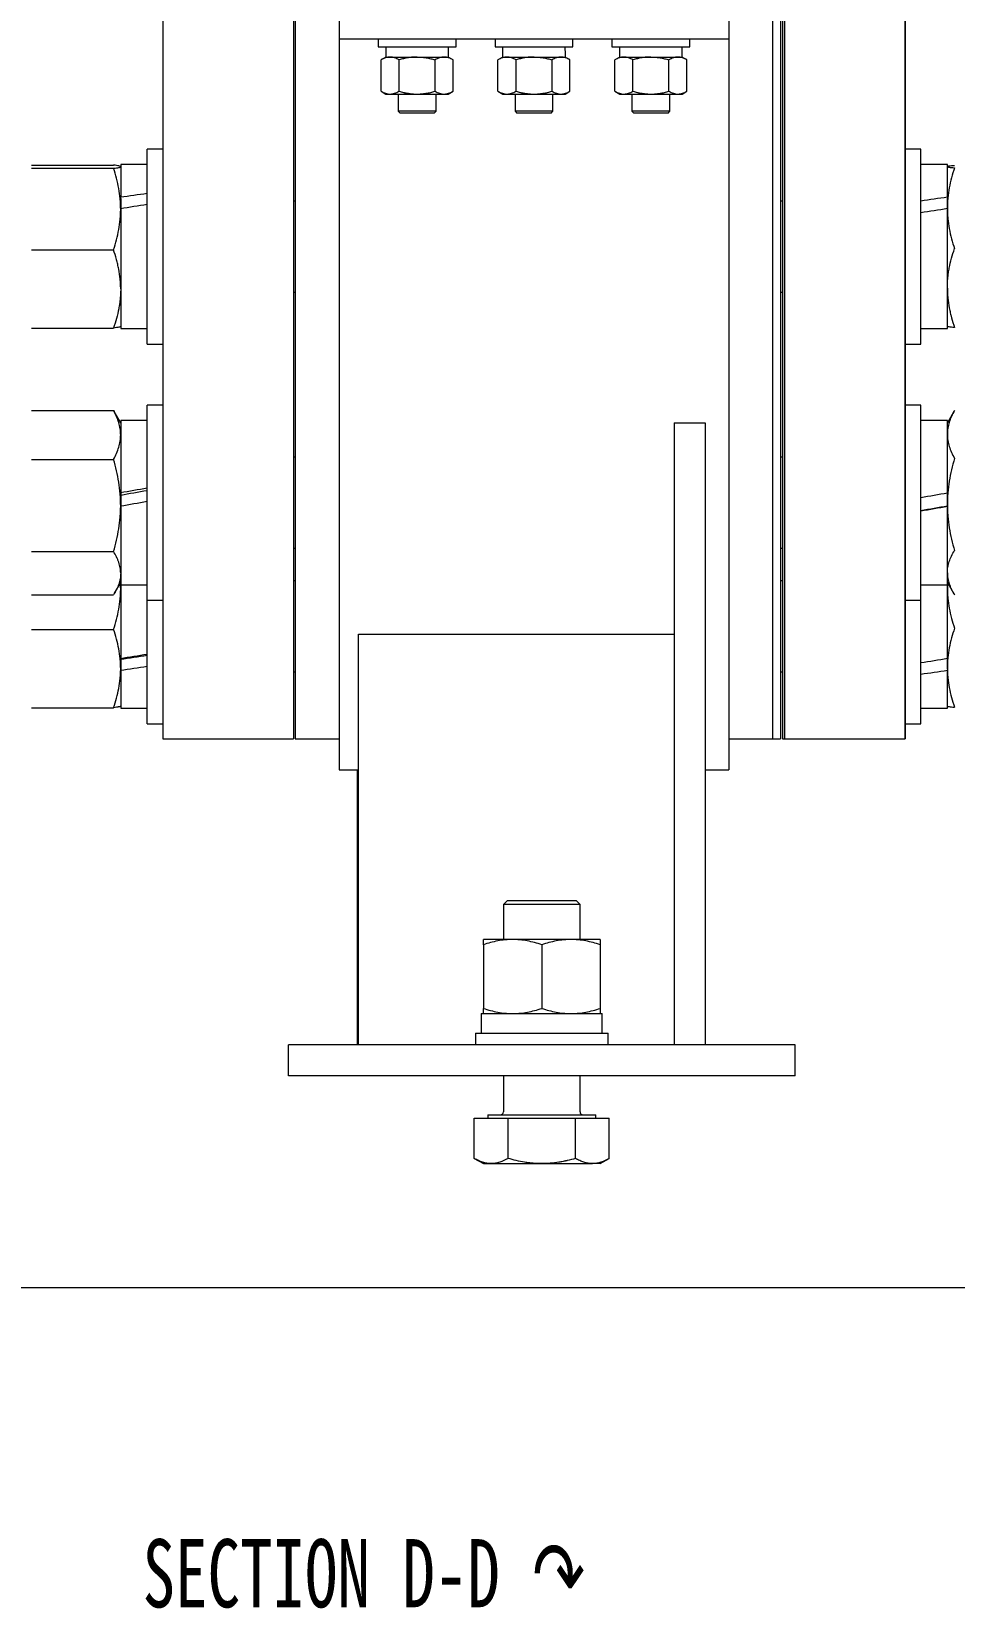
# Model space of a CAD drawing. Header units: millimetres. Extents: x 0 to 2970, y 0 to 2245.
# Drawn here: x 807.6 to 1044.4, y 1227.5 to 1632.1 of the extents above; entities that cross this region are included whole.
import ezdxf

# ---------------------------------------------------------------- set-up
doc = ezdxf.new("R2010")
doc.units = ezdxf.units.MM
for name, color, linetype, true_color in [('1', 7, 'Continuous', 0xffffff), ('170', 7, 'Continuous', 0xffffff), ('2', 7, 'Continuous', 0xffffff)]:
    doc.layers.add(name, color=color, linetype=linetype, true_color=true_color)
doc.styles.add('宋体', font='宋体')

msp = doc.modelspace()

# ---------------------------------------------------------------- linework, layer by layer
at = {"layer": '1', "color": 7, "linetype": 'Continuous', "lineweight": 18}
for p, q in [((874.73, 1825.66), (874.73, 1464.93)), ((997.73, 1464.93), (997.73, 1825.66)), ((1000.23, 1825.66), (1000.23, 1464.93)), ((1000.73, 1825.66), (1000.73, 1464.93)), ((1031.73, 1464.93), (1031.73, 1825.66)), ((1031.73, 1464.93), (1031.73, 1825.66)), ((1031.73, 1464.93), (1031.73, 1825.66)), ((1031.73, 1825.66), (1031.73, 1464.93)), ((841.23, 1713.99), (841.23, 1464.93)), ((886.48, 1637.16), (886.48, 1630.16)), ((986.48, 1637.16), (986.48, 1630.16)), ((986.48, 1630.16), (886.48, 1630.16)), ((886.48, 1630.16), (886.48, 1621.03)), ((896.48, 1630.16), (896.48, 1628.16)), ((896.48, 1628.16), (916.48, 1628.16)), ((898.43, 1628.16), (898.43, 1625.56)), ((916.48, 1628.16), (916.48, 1630.16)), ((926.48, 1630.16), (926.48, 1628.16)), ((926.48, 1628.16), (946.48, 1628.16)), ((928.43, 1628.16), (928.43, 1625.56)), ((946.48, 1628.16), (946.48, 1630.16)), ((956.48, 1630.16), (956.48, 1628.16)), ((956.48, 1628.16), (976.48, 1628.16)), ((958.43, 1628.16), (958.43, 1625.56)), ((976.48, 1628.16), (976.48, 1630.16)), ((986.48, 1630.16), (986.48, 1621.03)), ((898.48, 1625.56), (897.24, 1624.84)), ((897.24, 1616.77), (897.24, 1624.84)), ((898.43, 1625.56), (914.52, 1625.56)), ((901.86, 1616.77), (901.86, 1624.84)), ((911.1, 1616.77), (911.1, 1624.84)), ((915.71, 1624.84), (914.48, 1625.56)), ((915.71, 1616.77), (915.71, 1624.84)), ((928.48, 1625.56), (927.24, 1624.84)), ((927.24, 1616.77), (927.24, 1624.84)), ((928.43, 1625.56), (944.52, 1625.56)), ((931.86, 1616.77), (931.86, 1624.84)), ((941.1, 1616.77), (941.1, 1624.84)), ((945.71, 1624.84), (944.48, 1625.56)), ((945.71, 1616.77), (945.71, 1624.84)), ((958.48, 1625.56), (957.24, 1624.84)), ((957.24, 1616.77), (957.24, 1624.84)), ((958.43, 1625.56), (974.52, 1625.56)), ((961.86, 1616.77), (961.86, 1624.84)), ((971.1, 1616.77), (971.1, 1624.84)), ((975.71, 1624.84), (974.48, 1625.56)), ((975.71, 1616.77), (975.71, 1624.84)), ((886.48, 1621.03), (886.48, 1442.66)), ((986.48, 1621.03), (986.48, 1442.66)), ((897.24, 1616.77), (898.48, 1616.06)), ((898.48, 1616.06), (899.55, 1616.06)), ((899.55, 1616.06), (906.48, 1616.06)), ((901.61, 1616.06), (901.61, 1611.64)), ((906.48, 1616.06), (913.41, 1616.06)), ((911.34, 1611.64), (911.34, 1616.06)), ((913.41, 1616.06), (914.48, 1616.06)), ((914.48, 1616.06), (915.71, 1616.77)), ((927.24, 1616.77), (928.48, 1616.06)), ((928.48, 1616.06), (929.55, 1616.06)), ((929.55, 1616.06), (936.48, 1616.06)), ((931.61, 1616.06), (931.61, 1611.64)), ((936.48, 1616.06), (943.41, 1616.06)), ((941.34, 1611.64), (941.34, 1616.06)), ((943.41, 1616.06), (944.48, 1616.06)), ((944.48, 1616.06), (945.71, 1616.77)), ((957.24, 1616.77), (958.48, 1616.06)), ((958.48, 1616.06), (959.55, 1616.06)), ((959.55, 1616.06), (966.48, 1616.06)), ((961.61, 1616.06), (961.61, 1611.64)), ((966.48, 1616.06), (973.41, 1616.06)), ((971.34, 1611.64), (971.34, 1616.06)), ((973.41, 1616.06), (974.48, 1616.06)), ((974.48, 1616.06), (975.71, 1616.77)), ((901.61, 1611.64), (902.1, 1611.16)), ((911.34, 1611.64), (901.61, 1611.64)), ((910.86, 1611.16), (902.1, 1611.16)), ((910.86, 1611.16), (911.34, 1611.64)), ((931.61, 1611.64), (932.1, 1611.16)), ((941.34, 1611.64), (931.61, 1611.64)), ((940.86, 1611.16), (932.1, 1611.16)), ((940.86, 1611.16), (941.34, 1611.64)), ((961.61, 1611.64), (962.1, 1611.16)), ((971.34, 1611.64), (961.61, 1611.64)), ((970.86, 1611.16), (962.1, 1611.16)), ((970.86, 1611.16), (971.34, 1611.64)), ((841.23, 1601.93), (837.23, 1601.93)), ((837.23, 1601.79), (837.23, 1601.93)), ((837.23, 1551.93), (837.23, 1601.79)), ((1035.73, 1601.93), (1031.73, 1601.93)), ((1035.73, 1551.93), (1035.73, 1601.93)), ((807.56, 1597.83), (828.6, 1597.83)), ((807.56, 1597.01), (828.6, 1597.01)), ((837.23, 1597.98), (830.43, 1597.98)), ((830.43, 1597.98), (830.43, 1589.57)), ((1042.53, 1597.98), (1035.73, 1597.98)), ((1042.53, 1589.59), (1042.53, 1597.98)), ((830.43, 1589.25), (830.43, 1589.57)), ((830.43, 1589.25), (830.43, 1586.56)), ((830.43, 1586.65), (830.43, 1555.88)), ((875.23, 1588.62), (874.73, 1588.62)), ((1000.23, 1588.62), (999.73, 1588.62)), ((1042.53, 1589.59), (1042.53, 1589.32)), ((1042.53, 1586.79), (1042.53, 1589.32)), ((1042.53, 1555.88), (1042.53, 1586.66)), ((807.56, 1576.11), (828.6, 1576.11)), ((874.73, 1565.24), (875.23, 1565.24)), ((999.73, 1565.24), (1000.23, 1565.24)), ((807.56, 1556.03), (828.6, 1556.03)), ((830.43, 1555.88), (837.23, 1555.88)), ((1035.73, 1555.88), (1042.53, 1555.88)), ((837.23, 1551.93), (841.23, 1551.93)), ((1031.73, 1551.93), (1035.73, 1551.93)), ((807.56, 1534.88), (828.6, 1534.88)), ((830.43, 1531.72), (828.86, 1534.44)), ((841.23, 1536.22), (837.23, 1536.22)), ((837.23, 1531.45), (837.23, 1536.22)), ((1035.73, 1536.22), (1031.73, 1536.22)), ((1035.73, 1486.22), (1035.73, 1536.22)), ((1044.19, 1534.6), (1042.53, 1531.72)), ((837.23, 1532.27), (830.43, 1532.27)), ((830.43, 1532.27), (830.43, 1513.76)), ((837.23, 1486.22), (837.23, 1531.45)), ((972.4, 1531.74), (972.4, 1372.16)), ((972.4, 1531.74), (980.4, 1531.74)), ((980.4, 1531.74), (980.4, 1372.16)), ((1042.53, 1532.27), (1035.73, 1532.27)), ((1042.53, 1513.78), (1042.53, 1532.27)), ((807.56, 1522.34), (828.6, 1522.34)), ((875.23, 1522.91), (874.73, 1522.91)), ((1000.23, 1522.91), (999.73, 1522.91)), ((830.43, 1513.76), (830.43, 1510.51)), ((830.43, 1513.7), (830.43, 1513.76)), ((1042.53, 1510.77), (1042.53, 1513.78)), ((830.43, 1510.3), (830.43, 1490.17)), ((1042.53, 1510.44), (1042.53, 1510.77)), ((1042.53, 1510.33), (1042.53, 1510.32)), ((1042.53, 1490.17), (1042.53, 1510.32)), ((807.56, 1498.68), (828.6, 1498.68)), ((874.73, 1499.53), (875.23, 1499.53)), ((999.73, 1499.53), (1000.23, 1499.53)), ((828.86, 1488), (830.43, 1490.72)), ((830.43, 1490.17), (837.23, 1490.17)), ((830.43, 1490.17), (830.43, 1471.27)), ((875.23, 1491.22), (874.73, 1491.22)), ((1000.23, 1491.22), (999.73, 1491.22)), ((1035.73, 1490.17), (1042.53, 1490.17)), ((1042.53, 1490.72), (1044.19, 1487.84)), ((1042.53, 1471.29), (1042.53, 1490.17)), ((807.56, 1487.56), (828.6, 1487.56)), ((837.23, 1486.22), (841.23, 1486.22)), ((837.23, 1454.53), (837.23, 1486.22)), ((1031.73, 1486.22), (1035.73, 1486.22)), ((1035.73, 1454.53), (1035.73, 1486.22)), ((807.56, 1478.71), (828.6, 1478.71)), ((891.43, 1477.47), (972.4, 1477.47)), ((891.43, 1372.16), (891.43, 1477.47)), ((830.43, 1471.08), (830.43, 1468.67)), ((830.43, 1468.67), (830.43, 1468.44)), ((1042.53, 1468.89), (1042.53, 1471.29)), ((1042.53, 1468.51), (1042.53, 1468.89)), ((830.43, 1468.21), (830.43, 1468.44)), ((830.43, 1468.21), (830.43, 1458.48)), ((841.23, 1464.93), (841.23, 1450.66)), ((874.73, 1467.84), (875.23, 1467.84)), ((874.73, 1464.93), (874.73, 1450.66)), ((997.73, 1450.66), (997.73, 1464.93)), ((999.73, 1467.84), (1000.23, 1467.84)), ((1000.23, 1464.93), (1000.23, 1450.66)), ((1000.73, 1464.93), (1000.73, 1450.66)), ((1031.73, 1450.66), (1031.73, 1464.93)), ((1031.73, 1450.66), (1031.73, 1464.93)), ((1031.73, 1450.66), (1031.73, 1464.93)), ((1031.73, 1464.93), (1031.73, 1450.66)), ((1042.53, 1468.51), (1042.53, 1468.23)), ((1042.53, 1458.48), (1042.53, 1468.23)), ((807.56, 1458.63), (828.6, 1458.63)), ((830.42, 1459.01), (830.43, 1459.03)), ((830.43, 1458.48), (837.23, 1458.48)), ((1035.73, 1458.48), (1042.53, 1458.48)), ((837.23, 1454.53), (841.23, 1454.53)), ((1031.73, 1454.53), (1035.73, 1454.53)), ((841.23, 1450.66), (874.73, 1450.66)), ((1000.23, 1450.66), (1031.73, 1450.66)), ((886.48, 1442.66), (891.43, 1442.66)), ((891.21, 1372.16), (891.21, 1442.66)), ((980.4, 1442.66), (986.48, 1442.66)), ((929.65, 1409.16), (928.67, 1408.18)), ((928.67, 1408.18), (928.67, 1399.16)), ((948.29, 1408.18), (928.67, 1408.18)), ((929.65, 1409.16), (947.31, 1409.16)), ((948.29, 1408.18), (947.31, 1409.16)), ((948.29, 1399.16), (948.29, 1408.18)), ((930.98, 1399.16), (923.48, 1399.16)), ((923.48, 1397.82), (923.48, 1381.5)), ((945.98, 1399.16), (930.98, 1399.16)), ((938.48, 1397.82), (938.48, 1381.5)), ((953.48, 1399.16), (945.98, 1399.16)), ((953.48, 1397.82), (953.48, 1381.5)), ((922.96, 1380.16), (922.96, 1375.16)), ((922.96, 1380.16), (954, 1380.16)), ((954, 1375.16), (954, 1380.16)), ((1003.48, 1372.16), (873.48, 1372.16)), ((873.48, 1364.16), (873.48, 1372.16)), ((921.48, 1375.16), (921.48, 1372.16)), ((921.48, 1375.16), (938.48, 1375.16)), ((938.48, 1375.16), (955.48, 1375.16)), ((955.48, 1372.16), (955.48, 1375.16)), ((1003.48, 1364.16), (1003.48, 1372.16)), ((1003.48, 1364.16), (873.48, 1364.16)), ((928.67, 1364.16), (928.67, 1354.96)), ((948.29, 1354.96), (948.29, 1364.16)), ((921.16, 1353.36), (929.82, 1353.36)), ((921.16, 1343), (921.16, 1353.36)), ((924.63, 1354.16), (924.63, 1353.36)), ((924.63, 1354.16), (938.48, 1354.16)), ((929.82, 1353.36), (947.14, 1353.36)), ((929.82, 1343), (929.82, 1353.36)), ((938.48, 1354.16), (952.33, 1354.16)), ((947.14, 1353.36), (955.8, 1353.36)), ((947.14, 1343), (947.14, 1353.36)), ((952.33, 1353.36), (952.33, 1354.16)), ((955.8, 1343), (955.8, 1353.36)), ((921.16, 1343), (923.48, 1341.66)), ((923.48, 1341.66), (925.49, 1341.66)), ((925.49, 1341.66), (938.48, 1341.66)), ((938.48, 1341.66), (951.47, 1341.66)), ((953.48, 1341.66), (951.47, 1341.66)), ((953.48, 1341.66), (955.8, 1343))]:
    msp.add_line(p, q, dxfattribs=at)
for centre, start, end in [((927.87, 1354.96), 270, 0), ((949.09, 1354.96), 180, 270)]:
    msp.add_arc(centre, 0.8, start, end, dxfattribs=at)
for centre, major_axis, ratio, start_param, end_param in [((906.48, 1624.41), (0, 45.65), 0.176327, 4.737432, 4.794472), ((936.48, 1624.41), (0, 45.65), 0.176327, 4.737432, 4.794472), ((966.48, 1624.41), (0, 45.65), 0.176327, 4.737432, 4.794472), ((827.44, 1576.93), (119.37, 17.32), 0.100256, 1.474155, 1.531205), ((847.02, 1576.93), (119.37, 17.32), 0.100256, 1.638351, 1.695671), ((1025.94, 1576.93), (119.37, 18.54), 0.083438, 1.418417, 1.475737), ((1045.52, 1576.93), (119.37, 18.54), 0.083438, 1.582883, 1.639933), ((827.44, 1511.22), (119.38, 20.96), 0.016337, 1.48583, 1.54288), ((827.44, 1511.22), (80.82, 14.19), 0.016337, 1.446491, 1.530923), ((1025.94, 1511.22), (119.38, 21.05), 0.003038, 4.793951, 4.851271), ((847.02, 1511.22), (119.38, 20.96), 0.016337, 1.650026, 1.707346), ((1045.52, 1511.22), (80.82, 14.25), 0.003038, 4.590417, 4.674848), ((1045.52, 1511.22), (119.38, 21.05), 0.003038, 4.629755, 4.686806), ((827.44, 1479.53), (119.37, 19.25), 0.071331, 4.725934, 4.782984), ((847.02, 1479.53), (80.81, 13.03), 0.071331, 4.494136, 4.579449), ((847.02, 1479.53), (119.37, 19.25), 0.071331, 4.561468, 4.618788), ((1025.94, 1479.53), (119.37, 18.19), 0.088817, 4.780957, 4.838277), ((1045.52, 1479.53), (119.37, 18.19), 0.088817, 4.616761, 4.673811)]:
    msp.add_ellipse(centre, major_axis=major_axis, ratio=ratio, start_param=start_param, end_param=end_param, dxfattribs=at)
for points, knots in [([(899.55, 1625.56), (899.5, 1625.56), (899.45, 1625.56), (899.35, 1625.55), (899.3, 1625.55), (899.16, 1625.54), (899.06, 1625.52), (898.77, 1625.48), (898.57, 1625.43), (898, 1625.24), (897.62, 1625.06), (897.24, 1624.84)], [0, 0, 0, 0, 0.0625, 0.0625, 0.125, 0.125, 0.25, 0.25, 0.5, 0.5, 1, 1, 1, 1]), ([(901.86, 1624.84), (901.48, 1625.06), (901.1, 1625.24), (900.52, 1625.43), (900.33, 1625.48), (899.94, 1625.54), (899.75, 1625.56), (899.55, 1625.56)], [0, 0, 0, 0, 0.5, 0.5, 0.75, 0.75, 1, 1, 1, 1]), ([(906.48, 1625.56), (906.09, 1625.56), (905.7, 1625.54), (904.92, 1625.48), (904.54, 1625.43), (903.96, 1625.34), (903.67, 1625.28), (903.38, 1625.22), (903.19, 1625.18), (903.09, 1625.16), (902.61, 1625.05), (902.23, 1624.95), (901.86, 1624.84)], [0, 0, 0, 0, 0.25, 0.25, 0.5, 0.5, 0.625, 0.6875, 0.6875, 0.75, 0.75, 1, 1, 1, 1]), ([(906.48, 1625.56), (906.87, 1625.56), (907.26, 1625.54), (907.7, 1625.5), (907.75, 1625.5), (907.85, 1625.49), (908, 1625.48), (908.34, 1625.44), (908.63, 1625.39), (909.21, 1625.3), (909.59, 1625.22), (910.35, 1625.05), (910.72, 1624.95), (911.1, 1624.84)], [0, 0, 0, 0, 0.25, 0.25, 0.28125, 0.28125, 0.3125, 0.375, 0.5, 0.5, 0.75, 0.75, 1, 1, 1, 1]), ([(913.41, 1625.56), (913.36, 1625.56), (913.31, 1625.56), (913.21, 1625.55), (913.16, 1625.55), (913.01, 1625.54), (912.92, 1625.52), (912.62, 1625.48), (912.43, 1625.43), (911.85, 1625.24), (911.47, 1625.06), (911.1, 1624.84)], [0, 0, 0, 0, 0.0625, 0.0625, 0.125, 0.125, 0.25, 0.25, 0.5, 0.5, 1, 1, 1, 1]), ([(915.71, 1624.84), (915.34, 1625.06), (914.96, 1625.24), (914.38, 1625.43), (914.19, 1625.48), (913.8, 1625.54), (913.6, 1625.56), (913.41, 1625.56)], [0, 0, 0, 0, 0.5, 0.5, 0.75, 0.75, 1, 1, 1, 1]), ([(929.55, 1625.56), (929.5, 1625.56), (929.45, 1625.56), (929.35, 1625.55), (929.3, 1625.55), (929.16, 1625.54), (929.06, 1625.52), (928.77, 1625.48), (928.57, 1625.43), (928, 1625.24), (927.62, 1625.06), (927.24, 1624.84)], [0, 0, 0, 0, 0.0625, 0.0625, 0.125, 0.125, 0.25, 0.25, 0.5, 0.5, 1, 1, 1, 1]), ([(931.86, 1624.84), (931.48, 1625.06), (931.1, 1625.24), (930.52, 1625.43), (930.33, 1625.48), (929.94, 1625.54), (929.75, 1625.56), (929.55, 1625.56)], [0, 0, 0, 0, 0.5, 0.5, 0.75, 0.75, 1, 1, 1, 1]), ([(936.48, 1625.56), (936.09, 1625.56), (935.7, 1625.54), (934.92, 1625.48), (934.54, 1625.43), (933.96, 1625.34), (933.67, 1625.28), (933.38, 1625.22), (933.19, 1625.18), (933.09, 1625.16), (932.61, 1625.05), (932.23, 1624.95), (931.86, 1624.84)], [0, 0, 0, 0, 0.25, 0.25, 0.5, 0.5, 0.625, 0.6875, 0.6875, 0.75, 0.75, 1, 1, 1, 1]), ([(936.48, 1625.56), (936.87, 1625.56), (937.26, 1625.54), (937.7, 1625.5), (937.75, 1625.5), (937.85, 1625.49), (938, 1625.48), (938.34, 1625.44), (938.63, 1625.39), (939.21, 1625.3), (939.59, 1625.22), (940.35, 1625.05), (940.72, 1624.95), (941.1, 1624.84)], [0, 0, 0, 0, 0.25, 0.25, 0.28125, 0.28125, 0.3125, 0.375, 0.5, 0.5, 0.75, 0.75, 1, 1, 1, 1]), ([(943.41, 1625.56), (943.36, 1625.56), (943.31, 1625.56), (943.21, 1625.55), (943.16, 1625.55), (943.01, 1625.54), (942.92, 1625.52), (942.62, 1625.48), (942.43, 1625.43), (941.85, 1625.24), (941.47, 1625.06), (941.1, 1624.84)], [0, 0, 0, 0, 0.0625, 0.0625, 0.125, 0.125, 0.25, 0.25, 0.5, 0.5, 1, 1, 1, 1]), ([(945.71, 1624.84), (945.34, 1625.06), (944.96, 1625.24), (944.38, 1625.43), (944.19, 1625.48), (943.8, 1625.54), (943.6, 1625.56), (943.41, 1625.56)], [0, 0, 0, 0, 0.5, 0.5, 0.75, 0.75, 1, 1, 1, 1]), ([(959.55, 1625.56), (959.5, 1625.56), (959.45, 1625.56), (959.35, 1625.55), (959.3, 1625.55), (959.16, 1625.54), (959.06, 1625.52), (958.77, 1625.48), (958.57, 1625.43), (958, 1625.24), (957.62, 1625.06), (957.24, 1624.84)], [0, 0, 0, 0, 0.0625, 0.0625, 0.125, 0.125, 0.25, 0.25, 0.5, 0.5, 1, 1, 1, 1]), ([(961.86, 1624.84), (961.48, 1625.06), (961.1, 1625.24), (960.52, 1625.43), (960.33, 1625.48), (959.94, 1625.54), (959.75, 1625.56), (959.55, 1625.56)], [0, 0, 0, 0, 0.5, 0.5, 0.75, 0.75, 1, 1, 1, 1]), ([(966.48, 1625.56), (966.09, 1625.56), (965.7, 1625.54), (964.92, 1625.48), (964.54, 1625.43), (963.96, 1625.34), (963.67, 1625.28), (963.38, 1625.22), (963.19, 1625.18), (963.09, 1625.16), (962.61, 1625.05), (962.23, 1624.95), (961.86, 1624.84)], [0, 0, 0, 0, 0.25, 0.25, 0.5, 0.5, 0.625, 0.6875, 0.6875, 0.75, 0.75, 1, 1, 1, 1]), ([(966.48, 1625.56), (966.87, 1625.56), (967.26, 1625.54), (967.7, 1625.5), (967.75, 1625.5), (967.85, 1625.49), (968, 1625.48), (968.34, 1625.44), (968.63, 1625.39), (969.21, 1625.3), (969.59, 1625.22), (970.35, 1625.05), (970.72, 1624.95), (971.1, 1624.84)], [0, 0, 0, 0, 0.25, 0.25, 0.28125, 0.28125, 0.3125, 0.375, 0.5, 0.5, 0.75, 0.75, 1, 1, 1, 1]), ([(973.41, 1625.56), (973.36, 1625.56), (973.31, 1625.56), (973.21, 1625.55), (973.16, 1625.55), (973.01, 1625.54), (972.92, 1625.52), (972.62, 1625.48), (972.43, 1625.43), (971.85, 1625.24), (971.47, 1625.06), (971.1, 1624.84)], [0, 0, 0, 0, 0.0625, 0.0625, 0.125, 0.125, 0.25, 0.25, 0.5, 0.5, 1, 1, 1, 1]), ([(975.71, 1624.84), (975.34, 1625.06), (974.96, 1625.24), (974.38, 1625.43), (974.19, 1625.48), (973.8, 1625.54), (973.6, 1625.56), (973.41, 1625.56)], [0, 0, 0, 0, 0.5, 0.5, 0.75, 0.75, 1, 1, 1, 1]), ([(897.24, 1616.77), (897.62, 1616.55), (898, 1616.37), (898.57, 1616.19), (898.77, 1616.14), (899.16, 1616.07), (899.35, 1616.06), (899.55, 1616.06)], [0, 0, 0, 0, 0.5, 0.5, 0.75, 0.75, 1, 1, 1, 1]), ([(899.55, 1616.06), (899.6, 1616.06), (899.65, 1616.06), (899.75, 1616.06), (899.79, 1616.07), (899.94, 1616.08), (900.04, 1616.09), (900.33, 1616.14), (900.52, 1616.19), (901.1, 1616.38), (901.48, 1616.55), (901.86, 1616.77)], [0, 0, 0, 0, 0.0625, 0.0625, 0.125, 0.125, 0.25, 0.25, 0.5, 0.5, 1, 1, 1, 1]), ([(901.86, 1616.77), (902.23, 1616.66), (902.61, 1616.56), (903.09, 1616.45), (903.19, 1616.43), (903.38, 1616.39), (903.67, 1616.33), (903.96, 1616.28), (904.54, 1616.19), (904.92, 1616.14), (905.7, 1616.07), (906.09, 1616.06), (906.48, 1616.06)], [0, 0, 0, 0, 0.25, 0.25, 0.3125, 0.3125, 0.375, 0.5, 0.5, 0.75, 0.75, 1, 1, 1, 1]), ([(906.48, 1616.06), (906.87, 1616.06), (907.26, 1616.07), (907.7, 1616.11), (907.75, 1616.12), (907.85, 1616.12), (908, 1616.14), (908.34, 1616.18), (908.63, 1616.22), (909.21, 1616.31), (909.59, 1616.39), (910.35, 1616.57), (910.72, 1616.66), (911.1, 1616.77)], [0, 0, 0, 0, 0.25, 0.25, 0.28125, 0.28125, 0.3125, 0.375, 0.5, 0.5, 0.75, 0.75, 1, 1, 1, 1]), ([(911.1, 1616.77), (911.47, 1616.55), (911.85, 1616.37), (912.43, 1616.19), (912.62, 1616.14), (913.01, 1616.07), (913.21, 1616.06), (913.41, 1616.06)], [0, 0, 0, 0, 0.5, 0.5, 0.75, 0.75, 1, 1, 1, 1]), ([(913.41, 1616.06), (913.45, 1616.06), (913.5, 1616.06), (913.6, 1616.06), (913.65, 1616.07), (913.8, 1616.08), (913.9, 1616.09), (914.19, 1616.14), (914.38, 1616.19), (914.96, 1616.38), (915.34, 1616.55), (915.71, 1616.77)], [0, 0, 0, 0, 0.0625, 0.0625, 0.125, 0.125, 0.25, 0.25, 0.5, 0.5, 1, 1, 1, 1]), ([(927.24, 1616.77), (927.62, 1616.55), (928, 1616.37), (928.57, 1616.19), (928.77, 1616.14), (929.16, 1616.07), (929.35, 1616.06), (929.55, 1616.06)], [0, 0, 0, 0, 0.5, 0.5, 0.75, 0.75, 1, 1, 1, 1]), ([(929.55, 1616.06), (929.6, 1616.06), (929.65, 1616.06), (929.75, 1616.06), (929.79, 1616.07), (929.94, 1616.08), (930.04, 1616.09), (930.33, 1616.14), (930.52, 1616.19), (931.1, 1616.38), (931.48, 1616.55), (931.86, 1616.77)], [0, 0, 0, 0, 0.0625, 0.0625, 0.125, 0.125, 0.25, 0.25, 0.5, 0.5, 1, 1, 1, 1]), ([(931.86, 1616.77), (932.23, 1616.66), (932.61, 1616.56), (933.09, 1616.45), (933.19, 1616.43), (933.38, 1616.39), (933.67, 1616.33), (933.96, 1616.28), (934.54, 1616.19), (934.92, 1616.14), (935.7, 1616.07), (936.09, 1616.06), (936.48, 1616.06)], [0, 0, 0, 0, 0.25, 0.25, 0.3125, 0.3125, 0.375, 0.5, 0.5, 0.75, 0.75, 1, 1, 1, 1]), ([(936.48, 1616.06), (936.87, 1616.06), (937.26, 1616.07), (937.7, 1616.11), (937.75, 1616.12), (937.85, 1616.12), (938, 1616.14), (938.34, 1616.18), (938.63, 1616.22), (939.21, 1616.31), (939.59, 1616.39), (940.35, 1616.57), (940.72, 1616.66), (941.1, 1616.77)], [0, 0, 0, 0, 0.25, 0.25, 0.28125, 0.28125, 0.3125, 0.375, 0.5, 0.5, 0.75, 0.75, 1, 1, 1, 1]), ([(941.1, 1616.77), (941.47, 1616.55), (941.85, 1616.37), (942.43, 1616.19), (942.62, 1616.14), (943.01, 1616.07), (943.21, 1616.06), (943.41, 1616.06)], [0, 0, 0, 0, 0.5, 0.5, 0.75, 0.75, 1, 1, 1, 1]), ([(943.41, 1616.06), (943.45, 1616.06), (943.5, 1616.06), (943.6, 1616.06), (943.65, 1616.07), (943.8, 1616.08), (943.9, 1616.09), (944.19, 1616.14), (944.38, 1616.19), (944.96, 1616.38), (945.34, 1616.55), (945.71, 1616.77)], [0, 0, 0, 0, 0.0625, 0.0625, 0.125, 0.125, 0.25, 0.25, 0.5, 0.5, 1, 1, 1, 1]), ([(957.24, 1616.77), (957.62, 1616.55), (958, 1616.37), (958.57, 1616.19), (958.77, 1616.14), (959.16, 1616.07), (959.35, 1616.06), (959.55, 1616.06)], [0, 0, 0, 0, 0.5, 0.5, 0.75, 0.75, 1, 1, 1, 1]), ([(959.55, 1616.06), (959.6, 1616.06), (959.65, 1616.06), (959.75, 1616.06), (959.79, 1616.07), (959.94, 1616.08), (960.04, 1616.09), (960.33, 1616.14), (960.52, 1616.19), (961.1, 1616.38), (961.48, 1616.55), (961.86, 1616.77)], [0, 0, 0, 0, 0.0625, 0.0625, 0.125, 0.125, 0.25, 0.25, 0.5, 0.5, 1, 1, 1, 1]), ([(961.86, 1616.77), (962.23, 1616.66), (962.61, 1616.56), (963.09, 1616.45), (963.19, 1616.43), (963.38, 1616.39), (963.67, 1616.33), (963.96, 1616.28), (964.54, 1616.19), (964.92, 1616.14), (965.7, 1616.07), (966.09, 1616.06), (966.48, 1616.06)], [0, 0, 0, 0, 0.25, 0.25, 0.3125, 0.3125, 0.375, 0.5, 0.5, 0.75, 0.75, 1, 1, 1, 1]), ([(966.48, 1616.06), (966.87, 1616.06), (967.26, 1616.07), (967.7, 1616.11), (967.75, 1616.12), (967.85, 1616.12), (968, 1616.14), (968.34, 1616.18), (968.63, 1616.22), (969.21, 1616.31), (969.59, 1616.39), (970.35, 1616.57), (970.72, 1616.66), (971.1, 1616.77)], [0, 0, 0, 0, 0.25, 0.25, 0.28125, 0.28125, 0.3125, 0.375, 0.5, 0.5, 0.75, 0.75, 1, 1, 1, 1]), ([(971.1, 1616.77), (971.47, 1616.55), (971.85, 1616.37), (972.43, 1616.19), (972.62, 1616.14), (973.01, 1616.07), (973.21, 1616.06), (973.41, 1616.06)], [0, 0, 0, 0, 0.5, 0.5, 0.75, 0.75, 1, 1, 1, 1]), ([(973.41, 1616.06), (973.45, 1616.06), (973.5, 1616.06), (973.6, 1616.06), (973.65, 1616.07), (973.8, 1616.08), (973.9, 1616.09), (974.19, 1616.14), (974.38, 1616.19), (974.96, 1616.38), (975.34, 1616.55), (975.71, 1616.77)], [0, 0, 0, 0, 0.0625, 0.0625, 0.125, 0.125, 0.25, 0.25, 0.5, 0.5, 1, 1, 1, 1]), ([(830.43, 1597.42), (830.43, 1597.42), (830.42, 1597.43), (830.42, 1597.45), (830.41, 1597.45), (830.41, 1597.46), (830.38, 1597.48), (830.34, 1597.5), (830.22, 1597.55), (830.09, 1597.59), (829.77, 1597.66), (829.58, 1597.69), (829.13, 1597.76), (828.88, 1597.79), (828.6, 1597.83)], [0, 0, 0, 0, 0.0625, 0.0625, 0.09375, 0.09375, 0.125, 0.25, 0.25, 0.5, 0.5, 0.75, 0.75, 1, 1, 1, 1]), ([(828.6, 1597.01), (828.88, 1597.04), (829.13, 1597.07), (829.58, 1597.14), (829.78, 1597.18), (830.09, 1597.24), (830.22, 1597.28), (830.34, 1597.33), (830.37, 1597.35), (830.42, 1597.38), (830.43, 1597.4), (830.43, 1597.42)], [0, 0, 0, 0, 0.25, 0.25, 0.5, 0.5, 0.75, 0.75, 0.875, 0.875, 1, 1, 1, 1]), ([(830.43, 1586.56), (830.43, 1586.78), (830.42, 1587), (830.42, 1587.34), (830.41, 1587.45), (830.41, 1587.67), (830.38, 1588.22), (830.34, 1588.78), (830.22, 1590.1), (830.09, 1590.97), (829.77, 1592.71), (829.58, 1593.58), (829.13, 1595.3), (828.88, 1596.15), (828.6, 1597.01)], [0, 0, 0, 0, 0.0625, 0.0625, 0.09375, 0.09375, 0.125, 0.25, 0.25, 0.5, 0.5, 0.75, 0.75, 1, 1, 1, 1]), ([(1044.36, 1597.68), (1044.08, 1597.66), (1043.82, 1597.64), (1043.37, 1597.6), (1043.18, 1597.58), (1042.86, 1597.53), (1042.74, 1597.51), (1042.61, 1597.48), (1042.58, 1597.47), (1042.54, 1597.45), (1042.53, 1597.43), (1042.53, 1597.42)], [0, 0, 0, 0, 0.25, 0.25, 0.5, 0.5, 0.75, 0.75, 0.875, 0.875, 1, 1, 1, 1]), ([(1042.53, 1597.42), (1042.53, 1597.42), (1042.53, 1597.41), (1042.54, 1597.4), (1042.54, 1597.4), (1042.55, 1597.4), (1042.57, 1597.38), (1042.61, 1597.37), (1042.74, 1597.34), (1042.86, 1597.31), (1043.18, 1597.27), (1043.38, 1597.25), (1043.83, 1597.21), (1044.08, 1597.18), (1044.36, 1597.16)], [0, 0, 0, 0, 0.0625, 0.0625, 0.09375, 0.09375, 0.125, 0.25, 0.25, 0.5, 0.5, 0.75, 0.75, 1, 1, 1, 1]), ([(1044.36, 1597.16), (1044.08, 1596.31), (1043.82, 1595.46), (1043.37, 1593.75), (1043.18, 1592.89), (1042.86, 1591.16), (1042.74, 1590.3), (1042.61, 1588.98), (1042.58, 1588.55), (1042.54, 1587.67), (1042.53, 1587.23), (1042.53, 1586.79)], [0, 0, 0, 0, 0.25, 0.25, 0.5, 0.5, 0.75, 0.75, 0.875, 0.875, 1, 1, 1, 1]), ([(828.6, 1576.11), (828.88, 1576.96), (829.13, 1577.82), (829.58, 1579.55), (829.78, 1580.41), (830.09, 1582.15), (830.22, 1583.03), (830.34, 1584.34), (830.37, 1584.79), (830.42, 1585.67), (830.43, 1586.11), (830.43, 1586.56)], [0, 0, 0, 0, 0.25, 0.25, 0.5, 0.5, 0.75, 0.75, 0.875, 0.875, 1, 1, 1, 1]), ([(1042.53, 1586.79), (1042.53, 1586.57), (1042.53, 1586.34), (1042.54, 1586.01), (1042.54, 1585.9), (1042.55, 1585.68), (1042.57, 1585.13), (1042.61, 1584.58), (1042.74, 1583.27), (1042.86, 1582.4), (1043.18, 1580.67), (1043.38, 1579.81), (1043.83, 1578.1), (1044.08, 1577.25), (1044.36, 1576.41)], [0, 0, 0, 0, 0.0625, 0.0625, 0.09375, 0.09375, 0.125, 0.25, 0.25, 0.5, 0.5, 0.75, 0.75, 1, 1, 1, 1]), ([(830.43, 1566.07), (830.43, 1566.5), (830.42, 1566.92), (830.37, 1567.76), (830.34, 1568.19), (830.22, 1569.45), (830.1, 1570.29), (829.86, 1571.55), (829.72, 1572.18), (829.55, 1572.91), (829.47, 1573.22), (829.41, 1573.43), (829.38, 1573.53), (829.13, 1574.47), (828.87, 1575.29), (828.6, 1576.11)], [0, 0, 0, 0, 0.125, 0.125, 0.25, 0.25, 0.5, 0.5, 0.625, 0.6875, 0.71875, 0.71875, 0.75, 0.75, 1, 1, 1, 1]), ([(1042.53, 1566.29), (1042.53, 1566.72), (1042.55, 1567.57), (1042.61, 1568.43), (1042.66, 1568.97), (1042.68, 1569.08), (1042.7, 1569.29), (1042.74, 1569.62), (1042.84, 1570.37), (1042.94, 1571), (1043.19, 1572.27), (1043.38, 1573.11), (1043.83, 1574.77), (1044.08, 1575.59), (1044.36, 1576.41)], [0, 0, 0, 0, 0.125, 0.25, 0.25, 0.28125, 0.28125, 0.3125, 0.375, 0.5, 0.5, 0.75, 0.75, 1, 1, 1, 1]), ([(830.43, 1566.07), (830.43, 1565.65), (830.41, 1564.8), (830.34, 1563.94), (830.29, 1563.41), (830.28, 1563.3), (830.25, 1563.09), (830.22, 1562.77), (830.12, 1562.03), (830.01, 1561.4), (829.77, 1560.14), (829.57, 1559.31), (829.13, 1557.66), (828.87, 1556.84), (828.6, 1556.03)], [0, 0, 0, 0, 0.125, 0.25, 0.25, 0.28125, 0.28125, 0.3125, 0.375, 0.5, 0.5, 0.75, 0.75, 1, 1, 1, 1]), ([(1042.53, 1566.29), (1042.53, 1565.86), (1042.54, 1565.44), (1042.58, 1564.58), (1042.61, 1564.16), (1042.74, 1562.88), (1042.86, 1562.04), (1043.1, 1560.77), (1043.23, 1560.14), (1043.41, 1559.4), (1043.49, 1559.09), (1043.54, 1558.88), (1043.57, 1558.77), (1043.83, 1557.83), (1044.08, 1557), (1044.36, 1556.17)], [0, 0, 0, 0, 0.125, 0.125, 0.25, 0.25, 0.5, 0.5, 0.625, 0.6875, 0.71875, 0.71875, 0.75, 0.75, 1, 1, 1, 1]), ([(830.43, 1556.44), (830.43, 1556.43), (830.42, 1556.42), (830.42, 1556.41), (830.41, 1556.41), (830.41, 1556.4), (830.38, 1556.38), (830.34, 1556.35), (830.22, 1556.3), (830.09, 1556.27), (829.77, 1556.2), (829.58, 1556.17), (829.13, 1556.1), (828.88, 1556.06), (828.6, 1556.03)], [0, 0, 0, 0, 0.0625, 0.0625, 0.09375, 0.09375, 0.125, 0.25, 0.25, 0.5, 0.5, 0.75, 0.75, 1, 1, 1, 1]), ([(1044.36, 1556.17), (1044.08, 1556.19), (1043.82, 1556.22), (1043.37, 1556.26), (1043.18, 1556.28), (1042.86, 1556.32), (1042.74, 1556.35), (1042.61, 1556.38), (1042.58, 1556.39), (1042.54, 1556.41), (1042.53, 1556.42), (1042.53, 1556.43)], [0, 0, 0, 0, 0.25, 0.25, 0.5, 0.5, 0.75, 0.75, 0.875, 0.875, 1, 1, 1, 1]), ([(830.43, 1528.61), (830.43, 1528.74), (830.42, 1528.88), (830.42, 1529.08), (830.41, 1529.14), (830.41, 1529.28), (830.38, 1529.61), (830.34, 1529.94), (830.22, 1530.73), (830.09, 1531.26), (829.77, 1532.3), (829.58, 1532.82), (829.13, 1533.85), (828.88, 1534.37), (828.6, 1534.88)], [0, 0, 0, 0, 0.0625, 0.0625, 0.09375, 0.09375, 0.125, 0.25, 0.25, 0.5, 0.5, 0.75, 0.75, 1, 1, 1, 1]), ([(1044.36, 1534.89), (1044.08, 1534.38), (1043.82, 1533.88), (1043.37, 1532.87), (1043.18, 1532.36), (1042.86, 1531.34), (1042.74, 1530.82), (1042.61, 1530.05), (1042.58, 1529.79), (1042.54, 1529.27), (1042.53, 1529.01), (1042.53, 1528.74)], [0, 0, 0, 0, 0.25, 0.25, 0.5, 0.5, 0.75, 0.75, 0.875, 0.875, 1, 1, 1, 1]), ([(828.6, 1522.34), (828.88, 1522.85), (829.13, 1523.37), (829.58, 1524.4), (829.78, 1524.92), (830.09, 1525.97), (830.22, 1526.49), (830.34, 1527.28), (830.37, 1527.55), (830.42, 1528.08), (830.43, 1528.34), (830.43, 1528.61)], [0, 0, 0, 0, 0.25, 0.25, 0.5, 0.5, 0.75, 0.75, 0.875, 0.875, 1, 1, 1, 1]), ([(1042.53, 1528.74), (1042.53, 1528.61), (1042.53, 1528.48), (1042.54, 1528.29), (1042.54, 1528.22), (1042.55, 1528.09), (1042.57, 1527.77), (1042.61, 1527.44), (1042.74, 1526.66), (1042.86, 1526.15), (1043.18, 1525.13), (1043.38, 1524.62), (1043.83, 1523.61), (1044.08, 1523.1), (1044.36, 1522.6)], [0, 0, 0, 0, 0.0625, 0.0625, 0.09375, 0.09375, 0.125, 0.25, 0.25, 0.5, 0.5, 0.75, 0.75, 1, 1, 1, 1]), ([(830.43, 1510.51), (830.43, 1510.76), (830.42, 1511.02), (830.42, 1511.39), (830.41, 1511.52), (830.41, 1511.77), (830.38, 1512.4), (830.34, 1513.02), (830.22, 1514.52), (830.09, 1515.51), (829.77, 1517.48), (829.58, 1518.46), (829.13, 1520.41), (828.88, 1521.38), (828.6, 1522.34)], [0, 0, 0, 0, 0.0625, 0.0625, 0.09375, 0.09375, 0.125, 0.25, 0.25, 0.5, 0.5, 0.75, 0.75, 1, 1, 1, 1]), ([(1044.36, 1522.6), (1044.08, 1521.64), (1043.82, 1520.66), (1043.37, 1518.71), (1043.18, 1517.73), (1042.86, 1515.76), (1042.74, 1514.77), (1042.61, 1513.28), (1042.58, 1512.78), (1042.54, 1511.78), (1042.53, 1511.27), (1042.53, 1510.77)], [0, 0, 0, 0, 0.25, 0.25, 0.5, 0.5, 0.75, 0.75, 0.875, 0.875, 1, 1, 1, 1]), ([(828.6, 1498.68), (828.88, 1499.65), (829.13, 1500.62), (829.58, 1502.57), (829.78, 1503.55), (830.09, 1505.52), (830.22, 1506.51), (830.34, 1508.01), (830.37, 1508.51), (830.42, 1509.51), (830.43, 1510.01), (830.43, 1510.51)], [0, 0, 0, 0, 0.25, 0.25, 0.5, 0.5, 0.75, 0.75, 0.875, 0.875, 1, 1, 1, 1]), ([(1042.53, 1510.77), (1042.53, 1510.52), (1042.53, 1510.27), (1042.54, 1509.89), (1042.54, 1509.76), (1042.55, 1509.51), (1042.57, 1508.88), (1042.61, 1508.26), (1042.74, 1506.76), (1042.86, 1505.77), (1043.18, 1503.8), (1043.38, 1502.82), (1043.83, 1500.87), (1044.08, 1499.9), (1044.36, 1498.94)], [0, 0, 0, 0, 0.0625, 0.0625, 0.09375, 0.09375, 0.125, 0.25, 0.25, 0.5, 0.5, 0.75, 0.75, 1, 1, 1, 1]), ([(830.43, 1493.12), (830.43, 1493.36), (830.42, 1493.59), (830.37, 1494.06), (830.34, 1494.3), (830.22, 1495), (830.1, 1495.46), (829.86, 1496.16), (829.72, 1496.51), (829.55, 1496.91), (829.47, 1497.08), (829.41, 1497.2), (829.38, 1497.26), (829.13, 1497.78), (828.87, 1498.23), (828.6, 1498.68)], [0, 0, 0, 0, 0.125, 0.125, 0.25, 0.25, 0.5, 0.5, 0.625, 0.6875, 0.71875, 0.71875, 0.75, 0.75, 1, 1, 1, 1]), ([(1042.53, 1493.25), (1042.53, 1493.49), (1042.55, 1493.97), (1042.61, 1494.45), (1042.66, 1494.76), (1042.68, 1494.82), (1042.7, 1494.94), (1042.74, 1495.12), (1042.84, 1495.54), (1042.94, 1495.9), (1043.19, 1496.61), (1043.38, 1497.08), (1043.83, 1498.01), (1044.08, 1498.48), (1044.36, 1498.94)], [0, 0, 0, 0, 0.125, 0.25, 0.25, 0.28125, 0.28125, 0.3125, 0.375, 0.5, 0.5, 0.75, 0.75, 1, 1, 1, 1]), ([(830.43, 1493.12), (830.43, 1492.89), (830.41, 1492.42), (830.34, 1491.95), (830.29, 1491.65), (830.28, 1491.59), (830.25, 1491.47), (830.22, 1491.3), (830.12, 1490.88), (830.01, 1490.53), (829.77, 1489.84), (829.57, 1489.38), (829.13, 1488.47), (828.87, 1488.01), (828.6, 1487.56)], [0, 0, 0, 0, 0.125, 0.25, 0.25, 0.28125, 0.28125, 0.3125, 0.375, 0.5, 0.5, 0.75, 0.75, 1, 1, 1, 1]), ([(1042.53, 1493.25), (1042.53, 1493.01), (1042.54, 1492.77), (1042.58, 1492.29), (1042.61, 1492.05), (1042.74, 1491.33), (1042.86, 1490.85), (1043.1, 1490.14), (1043.23, 1489.79), (1043.41, 1489.37), (1043.49, 1489.19), (1043.54, 1489.08), (1043.57, 1489.02), (1043.83, 1488.49), (1044.08, 1488.02), (1044.36, 1487.56)], [0, 0, 0, 0, 0.125, 0.125, 0.25, 0.25, 0.5, 0.5, 0.625, 0.6875, 0.71875, 0.71875, 0.75, 0.75, 1, 1, 1, 1]), ([(828.6, 1478.71), (828.88, 1479.56), (829.13, 1480.42), (829.58, 1482.14), (829.78, 1483.01), (830.09, 1484.75), (830.22, 1485.62), (830.34, 1486.94), (830.37, 1487.38), (830.42, 1488.27), (830.43, 1488.71), (830.43, 1489.16)], [0, 0, 0, 0, 0.25, 0.25, 0.5, 0.5, 0.75, 0.75, 0.875, 0.875, 1, 1, 1, 1]), ([(830.43, 1489.16), (830.43, 1489.38), (830.42, 1489.6), (830.42, 1489.93), (830.41, 1490.05), (830.41, 1490.27), (830.4, 1490.41), (830.39, 1490.55), (830.39, 1490.58)], [0, 0, 0, 0, 0.469649, 0.469649, 0.704473, 0.704473, 0.939298, 1, 1, 1, 1]), ([(1042.56, 1490.81), (1042.56, 1490.78), (1042.56, 1490.74), (1042.54, 1490.27), (1042.53, 1489.83), (1042.53, 1489.38)], [0, 0, 0, 0, 0.073967, 0.073967, 1, 1, 1, 1]), ([(1042.53, 1489.38), (1042.53, 1489.16), (1042.53, 1488.94), (1042.54, 1488.61), (1042.54, 1488.5), (1042.55, 1488.28), (1042.57, 1487.73), (1042.61, 1487.18), (1042.74, 1485.87), (1042.86, 1485), (1043.18, 1483.27), (1043.38, 1482.41), (1043.83, 1480.7), (1044.08, 1479.85), (1044.36, 1479.01)], [0, 0, 0, 0, 0.0625, 0.0625, 0.09375, 0.09375, 0.125, 0.25, 0.25, 0.5, 0.5, 0.75, 0.75, 1, 1, 1, 1]), ([(830.43, 1468.67), (830.43, 1468.88), (830.42, 1469.1), (830.42, 1469.42), (830.41, 1469.52), (830.41, 1469.74), (830.38, 1470.27), (830.34, 1470.8), (830.22, 1472.07), (830.09, 1472.91), (829.77, 1474.58), (829.58, 1475.41), (829.13, 1477.07), (828.88, 1477.89), (828.6, 1478.71)], [0, 0, 0, 0, 0.0625, 0.0625, 0.09375, 0.09375, 0.125, 0.25, 0.25, 0.5, 0.5, 0.75, 0.75, 1, 1, 1, 1]), ([(1044.36, 1479.01), (1044.08, 1478.18), (1043.82, 1477.35), (1043.37, 1475.68), (1043.18, 1474.84), (1042.86, 1473.16), (1042.74, 1472.31), (1042.61, 1471.03), (1042.58, 1470.61), (1042.54, 1469.75), (1042.53, 1469.32), (1042.53, 1468.89)], [0, 0, 0, 0, 0.25, 0.25, 0.5, 0.5, 0.75, 0.75, 0.875, 0.875, 1, 1, 1, 1]), ([(828.6, 1458.63), (828.88, 1459.45), (829.13, 1460.28), (829.58, 1461.93), (829.78, 1462.76), (830.09, 1464.43), (830.22, 1465.27), (830.34, 1466.54), (830.37, 1466.97), (830.42, 1467.82), (830.43, 1468.24), (830.43, 1468.67)], [0, 0, 0, 0, 0.25, 0.25, 0.5, 0.5, 0.75, 0.75, 0.875, 0.875, 1, 1, 1, 1]), ([(1042.53, 1468.89), (1042.53, 1468.67), (1042.53, 1468.46), (1042.54, 1468.14), (1042.54, 1468.03), (1042.55, 1467.81), (1042.57, 1467.28), (1042.61, 1466.74), (1042.74, 1465.46), (1042.86, 1464.61), (1043.18, 1462.93), (1043.38, 1462.09), (1043.83, 1460.43), (1044.08, 1459.6), (1044.36, 1458.77)], [0, 0, 0, 0, 0.0625, 0.0625, 0.09375, 0.09375, 0.125, 0.25, 0.25, 0.5, 0.5, 0.75, 0.75, 1, 1, 1, 1]), ([(830.43, 1459.04), (830.43, 1459.02), (830.42, 1459), (830.37, 1458.97), (830.34, 1458.95), (830.22, 1458.9), (830.1, 1458.87), (829.86, 1458.82), (829.72, 1458.79), (829.55, 1458.76), (829.47, 1458.75), (829.41, 1458.74), (829.38, 1458.73), (829.13, 1458.7), (828.87, 1458.66), (828.6, 1458.63)], [0, 0, 0, 0, 0.125, 0.125, 0.25, 0.25, 0.5, 0.5, 0.625, 0.6875, 0.71875, 0.71875, 0.75, 0.75, 1, 1, 1, 1]), ([(1042.53, 1459.03), (1042.53, 1459.02), (1042.55, 1459), (1042.61, 1458.98), (1042.66, 1458.96), (1042.68, 1458.96), (1042.7, 1458.95), (1042.74, 1458.95), (1042.84, 1458.93), (1042.94, 1458.91), (1043.19, 1458.88), (1043.38, 1458.86), (1043.83, 1458.81), (1044.08, 1458.79), (1044.36, 1458.77)], [0, 0, 0, 0, 0.125, 0.25, 0.25, 0.28125, 0.28125, 0.3125, 0.375, 0.5, 0.5, 0.75, 0.75, 1, 1, 1, 1]), ([(923.48, 1397.82), (923.48, 1398.02), (923.48, 1398.21), (923.48, 1398.39), (923.48, 1398.41), (923.48, 1398.45), (923.48, 1398.51), (923.48, 1398.64), (923.48, 1398.74), (923.48, 1398.92), (923.48, 1399.01), (923.48, 1399.1), (923.48, 1399.12), (923.48, 1399.15), (923.48, 1399.16), (923.48, 1399.16)], [0, 0, 0, 0, 0.250156, 0.250156, 0.281426, 0.281426, 0.312696, 0.375235, 0.500313, 0.500313, 0.750469, 0.750469, 0.875548, 0.875548, 1, 1, 1, 1]), ([(930.98, 1399.16), (930.82, 1399.16), (930.66, 1399.16), (930.42, 1399.15), (930.34, 1399.15), (930.18, 1399.14), (929.78, 1399.12), (929.39, 1399.1), (928.44, 1399), (927.81, 1398.91), (926.56, 1398.68), (925.94, 1398.54), (924.7, 1398.21), (924.09, 1398.02), (923.48, 1397.82)], [0, 0, 0, 0, 0.0625, 0.0625, 0.09375, 0.09375, 0.125, 0.25, 0.25, 0.5, 0.5, 0.75, 0.75, 1, 1, 1, 1]), ([(938.48, 1397.82), (937.25, 1398.23), (936.01, 1398.56), (934.14, 1398.91), (933.51, 1399), (932.57, 1399.1), (932.25, 1399.12), (931.62, 1399.15), (931.3, 1399.16), (930.98, 1399.16)], [0, 0, 0, 0, 0.5, 0.5, 0.75, 0.75, 0.875, 0.875, 1, 1, 1, 1]), ([(945.98, 1399.16), (945.82, 1399.16), (945.66, 1399.16), (945.42, 1399.15), (945.34, 1399.15), (945.18, 1399.14), (944.78, 1399.12), (944.39, 1399.1), (943.44, 1399), (942.81, 1398.91), (941.56, 1398.68), (940.94, 1398.54), (939.7, 1398.21), (939.09, 1398.02), (938.48, 1397.82)], [0, 0, 0, 0, 0.0625, 0.0625, 0.09375, 0.09375, 0.125, 0.25, 0.25, 0.5, 0.5, 0.75, 0.75, 1, 1, 1, 1]), ([(953.48, 1397.82), (952.25, 1398.23), (951.01, 1398.56), (949.14, 1398.91), (948.51, 1399), (947.57, 1399.1), (947.25, 1399.12), (946.62, 1399.15), (946.3, 1399.16), (945.98, 1399.16)], [0, 0, 0, 0, 0.5, 0.5, 0.75, 0.75, 0.875, 0.875, 1, 1, 1, 1]), ([(953.48, 1399.16), (953.48, 1399.16), (953.48, 1399.15), (953.48, 1399.12), (953.48, 1399.1), (953.48, 1399.01), (953.48, 1398.92), (953.48, 1398.74), (953.48, 1398.64), (953.48, 1398.51), (953.48, 1398.45), (953.48, 1398.41), (953.48, 1398.39), (953.48, 1398.21), (953.48, 1398.02), (953.48, 1397.82)], [0, 0, 0, 0, 0.125, 0.125, 0.25, 0.25, 0.5, 0.5, 0.625, 0.6875, 0.71875, 0.71875, 0.75, 0.75, 1, 1, 1, 1]), ([(923.48, 1380.16), (923.48, 1380.16), (923.48, 1380.17), (923.48, 1380.2), (923.48, 1380.22), (923.48, 1380.31), (923.48, 1380.4), (923.48, 1380.57), (923.48, 1380.67), (923.48, 1380.8), (923.48, 1380.86), (923.48, 1380.9), (923.48, 1380.92), (923.48, 1381.11), (923.48, 1381.29), (923.48, 1381.5)], [0, 0, 0, 0, 0.125, 0.125, 0.25, 0.25, 0.5, 0.5, 0.625, 0.6875, 0.71875, 0.71875, 0.75, 0.75, 1, 1, 1, 1]), ([(923.48, 1381.5), (924.7, 1381.09), (925.94, 1380.75), (927.81, 1380.4), (928.44, 1380.31), (929.39, 1380.22), (929.7, 1380.2), (930.34, 1380.17), (930.66, 1380.16), (930.98, 1380.16)], [0, 0, 0, 0, 0.5, 0.5, 0.75, 0.75, 0.875, 0.875, 1, 1, 1, 1]), ([(930.98, 1380.16), (931.14, 1380.16), (931.3, 1380.16), (931.54, 1380.17), (931.62, 1380.17), (931.77, 1380.17), (932.17, 1380.19), (932.57, 1380.22), (933.52, 1380.31), (934.15, 1380.4), (935.4, 1380.64), (936.02, 1380.78), (937.25, 1381.11), (937.87, 1381.29), (938.48, 1381.5)], [0, 0, 0, 0, 0.0625, 0.0625, 0.09375, 0.09375, 0.125, 0.25, 0.25, 0.5, 0.5, 0.75, 0.75, 1, 1, 1, 1]), ([(938.48, 1381.5), (939.7, 1381.09), (940.94, 1380.75), (942.81, 1380.4), (943.44, 1380.31), (944.39, 1380.22), (944.7, 1380.2), (945.34, 1380.17), (945.66, 1380.16), (945.98, 1380.16)], [0, 0, 0, 0, 0.5, 0.5, 0.75, 0.75, 0.875, 0.875, 1, 1, 1, 1]), ([(945.98, 1380.16), (946.14, 1380.16), (946.3, 1380.16), (946.54, 1380.17), (946.62, 1380.17), (946.77, 1380.17), (947.17, 1380.19), (947.57, 1380.22), (948.52, 1380.31), (949.15, 1380.4), (950.4, 1380.64), (951.02, 1380.78), (952.25, 1381.11), (952.87, 1381.29), (953.48, 1381.5)], [0, 0, 0, 0, 0.0625, 0.0625, 0.09375, 0.09375, 0.125, 0.25, 0.25, 0.5, 0.5, 0.75, 0.75, 1, 1, 1, 1]), ([(953.48, 1381.5), (953.48, 1381.29), (953.48, 1381.11), (953.48, 1380.92), (953.48, 1380.9), (953.48, 1380.86), (953.48, 1380.8), (953.48, 1380.67), (953.48, 1380.57), (953.48, 1380.4), (953.48, 1380.31), (953.48, 1380.22), (953.48, 1380.2), (953.48, 1380.17), (953.48, 1380.16), (953.48, 1380.16)], [0, 0, 0, 0, 0.250156, 0.250156, 0.281426, 0.281426, 0.312696, 0.375235, 0.500313, 0.500313, 0.750469, 0.750469, 0.875548, 0.875548, 1, 1, 1, 1]), ([(925.49, 1341.66), (925.4, 1341.66), (925.3, 1341.66), (925.16, 1341.67), (925.12, 1341.67), (925.03, 1341.67), (924.8, 1341.69), (924.57, 1341.72), (924.02, 1341.81), (923.66, 1341.9), (922.94, 1342.14), (922.58, 1342.28), (921.86, 1342.61), (921.51, 1342.79), (921.16, 1343)], [0, 0, 0, 0, 0.0625, 0.0625, 0.09375, 0.09375, 0.125, 0.25, 0.25, 0.5, 0.5, 0.75, 0.75, 1, 1, 1, 1]), ([(929.82, 1343), (929.11, 1342.59), (928.4, 1342.25), (927.31, 1341.9), (926.95, 1341.81), (926.4, 1341.72), (926.22, 1341.7), (925.86, 1341.67), (925.67, 1341.66), (925.49, 1341.66)], [0, 0, 0, 0, 0.5, 0.5, 0.75, 0.75, 0.875, 0.875, 1, 1, 1, 1]), ([(938.48, 1341.66), (938.11, 1341.66), (937.38, 1341.67), (936.64, 1341.72), (936.18, 1341.76), (936.09, 1341.77), (935.91, 1341.78), (935.63, 1341.81), (934.99, 1341.88), (934.44, 1341.96), (933.36, 1342.14), (932.64, 1342.28), (931.22, 1342.61), (930.52, 1342.8), (929.82, 1343)], [0, 0, 0, 0, 0.125, 0.25, 0.25, 0.28125, 0.28125, 0.3125, 0.375, 0.5, 0.5, 0.75, 0.75, 1, 1, 1, 1]), ([(947.14, 1343), (946.43, 1342.79), (945.72, 1342.61), (944.91, 1342.42), (944.82, 1342.4), (944.64, 1342.36), (944.37, 1342.3), (943.74, 1342.17), (943.2, 1342.07), (942.12, 1341.9), (941.39, 1341.81), (940.3, 1341.72), (939.94, 1341.7), (939.21, 1341.67), (938.84, 1341.66), (938.48, 1341.66)], [0, 0, 0, 0, 0.25, 0.25, 0.28125, 0.28125, 0.3125, 0.375, 0.5, 0.5, 0.75, 0.75, 0.875, 0.875, 1, 1, 1, 1]), ([(951.47, 1341.66), (951.38, 1341.66), (951.28, 1341.66), (951.15, 1341.67), (951.1, 1341.67), (951.01, 1341.67), (950.78, 1341.69), (950.55, 1341.72), (950, 1341.81), (949.64, 1341.9), (948.92, 1342.14), (948.56, 1342.28), (947.85, 1342.61), (947.49, 1342.79), (947.14, 1343)], [0, 0, 0, 0, 0.0625, 0.0625, 0.09375, 0.09375, 0.125, 0.25, 0.25, 0.5, 0.5, 0.75, 0.75, 1, 1, 1, 1]), ([(955.8, 1343), (955.09, 1342.59), (954.38, 1342.25), (953.29, 1341.9), (952.93, 1341.81), (952.39, 1341.72), (952.2, 1341.7), (951.84, 1341.67), (951.65, 1341.66), (951.47, 1341.66)], [0, 0, 0, 0, 0.5, 0.5, 0.75, 0.75, 0.875, 0.875, 1, 1, 1, 1])]:
    msp.add_open_spline(points, degree=3, knots=knots, dxfattribs=at)
for points in [[(828.6, 1534.88), (828.69, 1534.72), (828.78, 1534.57), (828.87, 1534.41)], [(1044.17, 1534.57), (1044.23, 1534.68), (1044.29, 1534.78), (1044.36, 1534.89)]]:
    msp.add_open_spline(points, degree=3, dxfattribs=at)
at = {"layer": '170', "color": 35, "linetype": 'Continuous', "lineweight": 18}
msp.add_line((473.48, 1309.91), (1326.54, 1309.91), dxfattribs=at)
at = {"layer": '2', "color": 7, "linetype": 'Continuous', "lineweight": 18}
for p, q in [((875.23, 1825.66), (875.23, 1464.93)), ((999.73, 1825.66), (999.73, 1464.93)), ((875.23, 1464.93), (875.23, 1450.66)), ((999.73, 1464.93), (999.73, 1450.66)), ((875.23, 1450.66), (886.48, 1450.66)), ((986.48, 1450.66), (999.73, 1450.66))]:
    msp.add_line(p, q, dxfattribs=at)

# ---------------------------------------------------------------- texts
at = {"layer": '170', "color": 3, "linetype": 'Continuous', "lineweight": 13, "insert": (836.05, 1227.54), "char_height": 17.5, "attachment_point": 7, "line_spacing_factor": 1.12395, "style": '宋体'}
msp.add_mtext('\\f宋体|b0|i0;\\W0.7000;SECTION {\\H1.00x;D-D {\\fArial Unicode MS;↷}}', dxfattribs=at)

doc.saveas('drawing.dxf')
